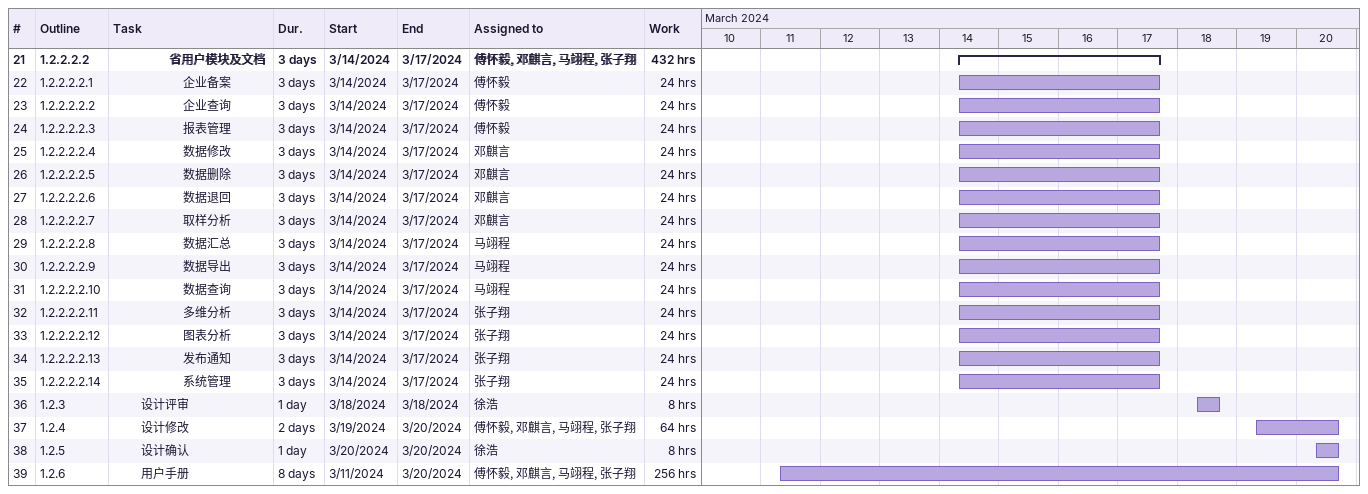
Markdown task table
| ID | WBS | Task | Duration | Start | Finish | Resources | Work (h) |
|---|---|---|---|---|---|---|---|
| 21 | 1.2.2.2.2 | **省用户模块及文档** | 3d | 2024-03-14 | 2024-03-17 | 傅怀毅, 邓麒言, 马翊程, 张子翔 | 432 |
| 22 | 1.2.2.2.2.1 | 企业备案 | 3d | 2024-03-14 | 2024-03-17 | 傅怀毅 | 24 |
| 23 | 1.2.2.2.2.2 | 企业查询 | 3d | 2024-03-14 | 2024-03-17 | 傅怀毅 | 24 |
| 24 | 1.2.2.2.2.3 | 报表管理 | 3d | 2024-03-14 | 2024-03-17 | 傅怀毅 | 24 |
| 25 | 1.2.2.2.2.4 | 数据修改 | 3d | 2024-03-14 | 2024-03-17 | 邓麒言 | 24 |
| 26 | 1.2.2.2.2.5 | 数据删除 | 3d | 2024-03-14 | 2024-03-17 | 邓麒言 | 24 |
| 27 | 1.2.2.2.2.6 | 数据退回 | 3d | 2024-03-14 | 2024-03-17 | 邓麒言 | 24 |
| 28 | 1.2.2.2.2.7 | 取样分析 | 3d | 2024-03-14 | 2024-03-17 | 邓麒言 | 24 |
| 29 | 1.2.2.2.2.8 | 数据汇总 | 3d | 2024-03-14 | 2024-03-17 | 马翊程 | 24 |
| 30 | 1.2.2.2.2.9 | 数据导出 | 3d | 2024-03-14 | 2024-03-17 | 马翊程 | 24 |
| 31 | 1.2.2.2.2.10 | 数据查询 | 3d | 2024-03-14 | 2024-03-17 | 马翊程 | 24 |
| 32 | 1.2.2.2.2.11 | 多维分析 | 3d | 2024-03-14 | 2024-03-17 | 张子翔 | 24 |
| 33 | 1.2.2.2.2.12 | 图表分析 | 3d | 2024-03-14 | 2024-03-17 | 张子翔 | 24 |
| 34 | 1.2.2.2.2.13 | 发布通知 | 3d | 2024-03-14 | 2024-03-17 | 张子翔 | 24 |
| 35 | 1.2.2.2.2.14 | 系统管理 | 3d | 2024-03-14 | 2024-03-17 | 张子翔 | 24 |
| 36 | 1.2.3 | 设计评审 | 1d | 2024-03-18 | 2024-03-18 | 徐浩 | 8 |
| 37 | 1.2.4 | 设计修改 | 2d | 2024-03-19 | 2024-03-20 | 傅怀毅, 邓麒言, 马翊程, 张子翔 | 64 |
| 38 | 1.2.5 | 设计确认 | 1d | 2024-03-20 | 2024-03-20 | 徐浩 | 8 |
| 39 | 1.2.6 | 用户手册 | 8d | 2024-03-11 | 2024-03-20 | 傅怀毅, 邓麒言, 马翊程, 张子翔 | 256 |
